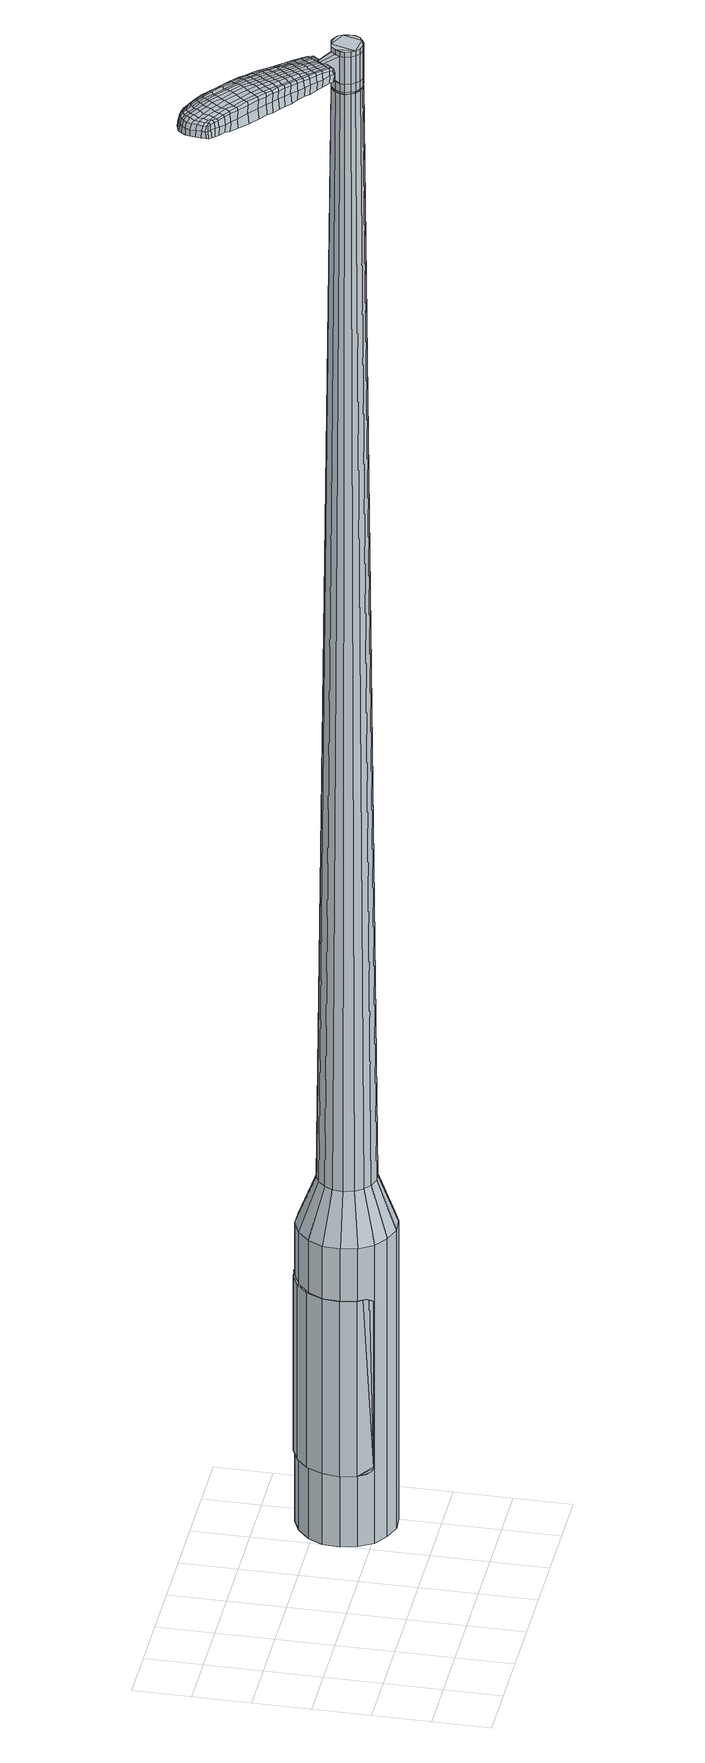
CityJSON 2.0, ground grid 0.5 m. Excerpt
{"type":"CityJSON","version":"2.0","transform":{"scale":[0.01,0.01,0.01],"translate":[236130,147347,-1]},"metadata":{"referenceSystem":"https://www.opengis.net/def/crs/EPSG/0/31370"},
"CityObjects":{
"object1":{"type":"GenericCityObject","attributes":{"cluster":477,"mean_distance_to_centroid":0.297,"new_centroid_x":236132.44,"new_centroid_y":147348.28,"mean_distance_to_camera":13.69,"H1":15.73,"H2":15.58,"Z_final":111.41,"cluster2":-1,"proj_x":236137.24,"proj_y":147341.84,"id_line":53739,"bearing_l":53.31,"distance":8.02,"orientation":"left","G_obj":143.31},"geometry":[{"type":"MultiSurface","lod":"2","boundaries":[[[0,1,2,3]],[[1,4,5,2]],[[4,6,7,5]],[[6,8,9,7]],[[8,10,11,9]],[[10,12,13,11]],[[12,14,15,13]],[[14,16,17,15]],[[16,18,19,17]],[[18,20,21,19]],[[20,22,23,21]],[[22,24,25,23]],[[24,26,27,25]],[[26,28,29,27]],[[28,30,31,29]],[[30,32,33,31]],[[32,34,35,33]],[[34,0,3,35]],[[36,37,38,39]],[[38,40,41,42]],[[41,43,42]],[[42,44,45,46]],[[45,47,46]],[[46,48,49,50]],[[49,51,50]],[[42,46,50,38]],[[50,52,39,38]],[[53,36,39]],[[2,5,7,35]],[[7,9,11,15]],[[11,13,15]],[[15,17,19,23]],[[19,21,23]],[[23,25,27,31]],[[27,29,31]],[[15,23,31,7]],[[31,33,35,7]],[[3,2,35]],[[1,0,54,55]],[[0,34,56,54]],[[34,32,57,56]],[[32,30,58,57]],[[30,28,59,58]],[[28,26,60,59]],[[26,24,61,60]],[[24,22,62,61]],[[22,20,63,62]],[[20,18,64,63]],[[18,16,65,64]],[[16,14,66,65]],[[14,12,67,66]],[[12,10,68,67]],[[10,8,69,68]],[[8,6,70,69]],[[6,4,71,70]],[[4,1,55,71]],[[55,54,72,73]],[[54,56,74,72]],[[56,57,75,74]],[[57,58,76,75]],[[58,59,77,76]],[[59,60,78,77]],[[60,61,79,78]],[[61,62,80,79]],[[62,63,81,80]],[[63,64,82,81]],[[64,65,83,82]],[[65,66,84,83]],[[66,67,85,84]],[[67,68,86,85]],[[68,69,87,86]],[[69,70,88,87]],[[70,71,89,88]],[[71,55,73,89]],[[90,91,92,93]],[[94,95,91,90]],[[96,97,95,94]],[[76,98,97,96]],[[99,100,98,76]],[[101,102,100,99]],[[103,104,102,101]],[[105,106,104,103]],[[107,108,106,105]],[[109,110,108,107]],[[111,112,110,109]],[[84,113,112,111]],[[114,115,113,84]],[[116,117,115,114]],[[87,118,117,116]],[[119,120,118,87]],[[89,121,120,119]],[[93,92,121,89]],[[122,123,124,125]],[[126,122,125,127]],[[128,126,127,129]],[[130,128,129,131]],[[132,130,131,133]],[[134,132,133,135]],[[136,134,135,137]],[[138,136,137,139]],[[140,138,139,141]],[[142,140,141,143]],[[144,142,143,145]],[[146,144,145,147]],[[148,146,147,149]],[[150,148,149,151]],[[152,150,151,153]],[[154,152,153,155]],[[73,72,90,93]],[[72,74,94,90]],[[74,75,96,94]],[[75,76,96]],[[77,99,76]],[[77,78,101,99]],[[78,79,103,101]],[[79,80,105,103]],[[80,81,107,105]],[[81,82,109,107]],[[82,83,111,109]],[[83,84,111]],[[85,114,84]],[[85,86,116,114]],[[86,87,116]],[[88,119,87]],[[88,89,119]],[[73,93,89]],[[156,157,92,91]],[[157,121,92]],[[158,120,121]],[[158,118,120]],[[159,117,118]],[[159,160,115,117]],[[160,113,115]],[[161,112,113]],[[161,162,110,112]],[[162,163,108,110]],[[163,164,106,108]],[[164,165,104,106]],[[165,166,102,104]],[[166,167,100,102]],[[167,98,100]],[[168,97,98]],[[168,169,95,97]],[[169,156,91,95]],[[39,52,154,170]],[[157,156,171,155]],[[53,39,170,123]],[[156,169,124,171]],[[36,53,123,122]],[[169,168,125,124]],[[37,36,122,126]],[[168,98,127,125]],[[38,37,126,128]],[[98,167,129,127]],[[40,38,128,130]],[[167,166,131,129]],[[41,40,130,132]],[[166,165,133,131]],[[43,41,132,134]],[[165,164,135,133]],[[42,43,134,136]],[[164,163,137,135]],[[44,42,136,138]],[[163,162,139,137]],[[45,44,138,140]],[[162,161,141,139]],[[47,45,140,142]],[[161,113,143,141]],[[46,47,142,144]],[[113,160,145,143]],[[48,46,144,146]],[[160,159,147,145]],[[49,48,146,148]],[[159,118,149,147]],[[51,49,148,150]],[[118,158,151,149]],[[50,51,150,152]],[[158,121,153,151]],[[52,50,152,154]],[[121,157,155,153]],[[154,155,172,173]],[[155,171,174,172]],[[171,124,175,174]],[[124,123,176,175]],[[123,170,177,176]],[[170,154,173,177]],[[178,179,180,181]],[[182,178,181,183]],[[178,182,184,185]],[[179,178,185,186]],[[187,188,189,190]],[[191,187,190,192]],[[187,191,193,194]],[[188,187,194,195]],[[196,197,198,199]],[[200,196,199,201]],[[196,200,202,203]],[[197,196,203,204]],[[205,206,207,208]],[[209,205,208,210]],[[205,209,211,212]],[[206,205,212,213]],[[214,215,216,217]],[[218,214,217,219]],[[214,218,220,221]],[[215,214,221,222]],[[223,224,225,226]],[[227,223,226,228]],[[223,227,229,230]],[[224,223,230,231]],[[232,233,234,235]],[[224,232,235,225]],[[232,224,231,236]],[[233,232,236,237]],[[238,239,240,241]],[[233,238,241,234]],[[238,233,237,242]],[[239,238,242,243]],[[244,182,183,245]],[[239,244,245,240]],[[244,239,243,246]],[[182,244,246,184]],[[247,248,249,250]],[[251,247,250,252]],[[247,251,253,254]],[[248,247,254,255]],[[256,257,258,259]],[[248,256,259,249]],[[256,248,255,260]],[[257,256,260,261]],[[262,263,264,265]],[[257,262,265,258]],[[262,257,261,266]],[[263,262,266,267]],[[268,269,270,271]],[[263,268,271,264]],[[268,263,267,272]],[[269,268,272,273]],[[274,179,186,275]],[[269,274,275,270]],[[274,269,273,276]],[[179,274,276,180]],[[277,278,279,280]],[[281,277,280,282]],[[277,281,283,284]],[[278,277,284,285]],[[286,287,288,289]],[[278,286,289,279]],[[286,278,285,290]],[[287,286,290,291]],[[292,293,294,295]],[[287,292,295,288]],[[292,287,291,296]],[[293,292,296,297]],[[298,191,192,299]],[[293,298,299,294]],[[298,293,297,300]],[[191,298,300,193]],[[301,302,303,304]],[[305,301,304,306]],[[301,305,307,308]],[[302,301,308,309]],[[310,311,312,313]],[[302,310,313,303]],[[310,302,309,314]],[[311,310,314,315]],[[316,317,318,319]],[[311,316,319,312]],[[316,311,315,320]],[[317,316,320,321]],[[322,323,324,325]],[[317,322,325,318]],[[322,317,321,326]],[[323,322,326,327]],[[328,188,195,329]],[[323,328,329,324]],[[328,323,327,330]],[[188,328,330,189]],[[331,217,216,332]],[[333,331,332,334]],[[331,333,335,336]],[[217,331,336,219]],[[337,333,334,338]],[[339,337,338,340]],[[337,339,341,342]],[[333,337,342,335]],[[343,339,340,344]],[[345,343,344,346]],[[343,345,347,348]],[[339,343,348,341]],[[349,345,346,350]],[[351,349,350,352]],[[349,351,353,354]],[[345,349,354,347]],[[355,351,352,356]],[[206,355,356,207]],[[355,206,213,357]],[[351,355,357,353]],[[358,359,204,203]],[[360,358,203,202]],[[358,360,361,362]],[[359,358,362,363]],[[364,365,363,362]],[[366,364,362,361]],[[364,366,367,368]],[[365,364,368,369]],[[370,371,369,368]],[[372,370,368,367]],[[370,372,373,374]],[[371,370,374,375]],[[376,377,375,374]],[[378,376,374,373]],[[376,378,211,209]],[[377,376,209,210]],[[379,380,381,382]],[[281,379,382,283]],[[379,281,282,383]],[[380,379,383,384]],[[385,200,201,386]],[[380,385,386,381]],[[385,380,384,387]],[[200,385,387,202]],[[388,389,390,391]],[[227,388,391,229]],[[388,227,228,392]],[[389,388,392,393]],[[394,395,396,397]],[[389,394,397,390]],[[394,389,393,398]],[[395,394,398,399]],[[400,197,204,401]],[[395,400,401,396]],[[400,395,399,402]],[[197,400,402,198]],[[403,404,405,406]],[[185,403,406,186]],[[403,185,184,407]],[[404,403,407,408]],[[409,410,411,412]],[[404,409,412,405]],[[409,404,408,413]],[[410,409,413,414]],[[415,208,207,416]],[[410,415,416,411]],[[415,410,414,417]],[[208,415,417,210]],[[418,419,420,421]],[[190,418,421,192]],[[418,190,189,422]],[[419,418,422,423]],[[424,212,211,425]],[[419,424,425,420]],[[424,419,423,426]],[[212,424,426,213]],[[427,428,429,430]],[[305,427,430,307]],[[427,305,306,431]],[[428,427,431,432]],[[433,218,219,434]],[[428,433,434,429]],[[433,428,432,435]],[[218,433,435,220]],[[436,437,438,439]],[[251,436,439,253]],[[436,251,252,440]],[[437,436,440,441]],[[442,443,444,445]],[[437,442,445,438]],[[442,437,441,446]],[[443,442,446,447]],[[448,215,222,449]],[[443,448,449,444]],[[448,443,447,450]],[[215,448,450,216]],[[451,452,441,440]],[[250,451,440,252]],[[451,250,249,453]],[[452,451,453,454]],[[455,456,447,446]],[[452,455,446,441]],[[455,452,454,457]],[[456,455,457,458]],[[459,332,216,450]],[[456,459,450,447]],[[459,456,458,460]],[[332,459,460,334]],[[461,462,463,464]],[[308,461,464,309]],[[461,308,307,430]],[[462,461,430,429]],[[465,336,335,466]],[[462,465,466,463]],[[465,462,429,434]],[[336,465,434,219]],[[467,468,454,453]],[[259,467,453,249]],[[467,259,258,469]],[[468,467,469,470]],[[471,472,458,457]],[[468,471,457,454]],[[471,468,470,473]],[[472,471,473,474]],[[475,338,334,460]],[[472,475,460,458]],[[475,472,474,476]],[[338,475,476,340]],[[477,478,479,480]],[[314,477,480,315]],[[477,314,309,464]],[[478,477,464,463]],[[481,342,341,482]],[[478,481,482,479]],[[481,478,463,466]],[[342,481,466,335]],[[483,484,470,469]],[[265,483,469,258]],[[483,265,264,485]],[[484,483,485,486]],[[487,488,474,473]],[[484,487,473,470]],[[487,484,486,489]],[[488,487,489,490]],[[491,344,340,476]],[[488,491,476,474]],[[491,488,490,492]],[[344,491,492,346]],[[493,494,495,496]],[[320,493,496,321]],[[493,320,315,480]],[[494,493,480,479]],[[497,348,347,498]],[[494,497,498,495]],[[497,494,479,482]],[[348,497,482,341]],[[499,500,486,485]],[[271,499,485,264]],[[499,271,270,501]],[[500,499,501,502]],[[503,504,490,489]],[[500,503,489,486]],[[503,500,502,505]],[[504,503,505,506]],[[507,350,346,492]],[[504,507,492,490]],[[507,504,506,508]],[[350,507,508,352]],[[509,510,511,512]],[[326,509,512,327]],[[509,326,321,496]],[[510,509,496,495]],[[513,354,353,514]],[[510,513,514,511]],[[513,510,495,498]],[[354,513,498,347]],[[515,516,502,501]],[[275,515,501,270]],[[515,275,186,406]],[[516,515,406,405]],[[517,518,506,505]],[[516,517,505,502]],[[517,516,405,412]],[[518,517,412,411]],[[519,356,352,508]],[[518,519,508,506]],[[519,518,411,416]],[[356,519,416,207]],[[520,521,423,422]],[[330,520,422,189]],[[520,330,327,512]],[[521,520,512,511]],[[522,357,213,426]],[[521,522,426,423]],[[522,521,511,514]],[[357,522,514,353]],[[523,524,384,383]],[[280,523,383,282]],[[523,280,279,525]],[[524,523,525,526]],[[527,360,202,387]],[[524,527,387,384]],[[527,524,526,528]],[[360,527,528,361]],[[529,530,531,532]],[[230,529,532,231]],[[529,230,229,391]],[[530,529,391,390]],[[533,534,535,536]],[[530,533,536,531]],[[533,530,390,397]],[[534,533,397,396]],[[537,359,363,538]],[[534,537,538,535]],[[537,534,396,401]],[[359,537,401,204]],[[539,540,526,525]],[[289,539,525,279]],[[539,289,288,541]],[[540,539,541,542]],[[543,366,361,528]],[[540,543,528,526]],[[543,540,542,544]],[[366,543,544,367]],[[545,546,547,548]],[[236,545,548,237]],[[545,236,231,532]],[[546,545,532,531]],[[549,550,551,552]],[[546,549,552,547]],[[549,546,531,536]],[[550,549,536,535]],[[553,365,369,554]],[[550,553,554,551]],[[553,550,535,538]],[[365,553,538,363]],[[555,556,542,541]],[[295,555,541,288]],[[555,295,294,557]],[[556,555,557,558]],[[559,372,367,544]],[[556,559,544,542]],[[559,556,558,560]],[[372,559,560,373]],[[561,562,563,564]],[[242,561,564,243]],[[561,242,237,548]],[[562,561,548,547]],[[565,566,567,568]],[[562,565,568,563]],[[565,562,547,552]],[[566,565,552,551]],[[569,371,375,570]],[[566,569,570,567]],[[569,566,551,554]],[[371,569,554,369]],[[571,572,558,557]],[[299,571,557,294]],[[571,299,192,421]],[[572,571,421,420]],[[573,378,373,560]],[[572,573,560,558]],[[573,572,420,425]],[[378,573,425,211]],[[574,575,408,407]],[[246,574,407,184]],[[574,246,243,564]],[[575,574,564,563]],[[576,577,414,413]],[[575,576,413,408]],[[576,575,563,568]],[[577,576,568,567]],[[578,377,210,417]],[[577,578,417,414]],[[578,577,567,570]],[[377,578,570,375]],[[579,580,581,582]],[[582,581,583,584]],[[585,583,581,586]],[[586,581,580,587]],[[588,589,590,591]],[[591,590,592,593]],[[594,592,590,595]],[[595,590,589,596]],[[597,598,599,600]],[[600,599,601,602]],[[603,601,599,604]],[[604,599,598,605]],[[606,607,608,609]],[[609,608,610,611]],[[612,610,608,613]],[[613,608,607,614]],[[615,616,617,618]],[[618,617,619,620]],[[621,619,617,622]],[[622,617,616,623]],[[624,625,626,627]],[[627,626,628,629]],[[630,628,626,631]],[[631,626,625,632]],[[633,634,635,636]],[[636,635,625,624]],[[632,625,635,637]],[[637,635,634,638]],[[639,640,641,642]],[[642,641,634,633]],[[638,634,641,643]],[[643,641,640,644]],[[584,583,645,646]],[[646,645,640,639]],[[644,640,645,647]],[[647,645,583,585]],[[648,649,650,651]],[[651,650,652,653]],[[654,652,650,655]],[[655,650,649,656]],[[657,658,659,660]],[[660,659,649,648]],[[656,649,659,661]],[[661,659,658,662]],[[663,664,665,666]],[[666,665,658,657]],[[662,658,665,667]],[[667,665,664,668]],[[669,670,671,672]],[[672,671,664,663]],[[668,664,671,673]],[[673,671,670,674]],[[587,580,675,676]],[[676,675,670,669]],[[674,670,675,677]],[[677,675,580,579]],[[678,679,680,681]],[[681,680,682,683]],[[684,682,680,685]],[[685,680,679,686]],[[687,688,689,690]],[[690,689,679,678]],[[686,679,689,691]],[[691,689,688,692]],[[693,694,695,696]],[[696,695,688,687]],[[692,688,695,697]],[[697,695,694,698]],[[593,592,699,700]],[[700,699,694,693]],[[698,694,699,701]],[[701,699,592,594]],[[702,703,704,705]],[[705,704,706,707]],[[708,706,704,709]],[[709,704,703,710]],[[711,712,713,714]],[[714,713,703,702]],[[710,703,713,715]],[[715,713,712,716]],[[717,718,719,720]],[[720,719,712,711]],[[716,712,719,721]],[[721,719,718,722]],[[723,724,725,726]],[[726,725,718,717]],[[722,718,725,727]],[[727,725,724,728]],[[596,589,729,730]],[[730,729,724,723]],[[728,724,729,731]],[[731,729,589,588]],[[615,618,732,733]],[[733,732,734,735]],[[736,734,732,737]],[[737,732,618,620]],[[735,734,738,739]],[[739,738,740,741]],[[742,740,738,743]],[[743,738,734,736]],[[741,740,744,745]],[[745,744,746,747]],[[748,746,744,749]],[[749,744,740,742]],[[747,746,750,751]],[[751,750,752,753]],[[754,752,750,755]],[[755,750,746,748]],[[753,752,756,757]],[[757,756,607,606]],[[614,607,756,758]],[[758,756,752,754]],[[605,759,760,604]],[[604,760,761,603]],[[762,761,760,763]],[[763,760,759,764]],[[764,765,766,763]],[[763,766,767,762]],[[768,767,766,769]],[[769,766,765,770]],[[770,771,772,769]],[[769,772,773,768]],[[774,773,772,775]],[[775,772,771,776]],[[776,777,778,775]],[[775,778,779,774]],[[612,779,778,610]],[[610,778,777,611]],[[780,781,782,783]],[[783,782,682,684]],[[683,682,782,784]],[[784,782,781,785]],[[602,601,786,787]],[[787,786,781,780]],[[785,781,786,788]],[[788,786,601,603]],[[789,790,791,792]],[[792,791,628,630]],[[629,628,791,793]],[[793,791,790,794]],[[795,796,797,798]],[[798,797,790,789]],[[794,790,797,799]],[[799,797,796,800]],[[605,598,801,802]],[[802,801,796,795]],[[800,796,801,803]],[[803,801,598,597]],[[804,805,806,807]],[[807,806,586,587]],[[585,586,806,808]],[[808,806,805,809]],[[810,811,812,813]],[[813,812,805,804]],[[809,805,812,814]],[[814,812,811,815]],[[606,609,816,817]],[[817,816,811,810]],[[815,811,816,818]],[[818,816,609,611]],[[819,820,821,822]],[[822,821,591,593]],[[588,591,821,823]],[[823,821,820,824]],[[612,613,825,826]],[[826,825,820,819]],[[824,820,825,827]],[[827,825,613,614]],[[828,829,830,831]],[[831,830,706,708]],[[707,706,830,832]],[[832,830,829,833]],[[620,619,834,835]],[[835,834,829,828]],[[833,829,834,836]],[[836,834,619,621]],[[837,838,839,840]],[[840,839,652,654]],[[653,652,839,841]],[[841,839,838,842]],[[843,844,845,846]],[[846,845,838,837]],[[842,838,845,847]],[[847,845,844,848]],[[623,616,849,850]],[[850,849,844,843]],[[848,844,849,851]],[[851,849,616,615]],[[842,852,841]],[[841,852,651,653]],[[648,651,852,853]],[[853,852,854]],[[848,855,856,847]],[[847,856,852,842]],[[854,852,856,857]],[[857,856,855,858]],[[615,733,859,851]],[[851,859,855,848]],[[858,855,859,860]],[[860,859,733,735]],[[861,862,863]],[[863,862,709,710]],[[708,709,862,831]],[[831,862,828]],[[736,737,864,865]],[[865,864,862,861]],[[828,862,864,835]],[[835,864,737,620]],[[854,866,867,853]],[[853,867,660,648]],[[657,660,867,868]],[[868,867,866,869]],[[858,870,871,857]],[[857,871,866,854]],[[869,866,871,872]],[[872,871,870,873]],[[735,739,874,860]],[[860,874,870,858]],[[873,870,874,875]],[[875,874,739,741]],[[876,877,878,879]],[[879,878,715,716]],[[710,715,878,863]],[[863,878,877,861]],[[742,743,880,881]],[[881,880,877,876]],[[861,877,880,865]],[[865,880,743,736]],[[869,882,883,868]],[[868,883,666,657]],[[663,666,883,884]],[[884,883,882,885]],[[873,886,887,872]],[[872,887,882,869]],[[885,882,887,888]],[[888,887,886,889]],[[741,745,890,875]],[[875,890,886,873]],[[889,886,890,891]],[[891,890,745,747]],[[892,893,894,895]],[[895,894,721,722]],[[716,721,894,879]],[[879,894,893,876]],[[748,749,896,897]],[[897,896,893,892]],[[876,893,896,881]],[[881,896,749,742]],[[885,898,899,884]],[[884,899,672,663]],[[669,672,899,900]],[[900,899,898,901]],[[889,902,903,888]],[[888,903,898,885]],[[901,898,903,904]],[[904,903,902,905]],[[747,751,906,891]],[[891,906,902,889]],[[905,902,906,907]],[[907,906,751,753]],[[908,909,910,911]],[[911,910,727,728]],[[722,727,910,895]],[[895,910,909,892]],[[754,755,912,913]],[[913,912,909,908]],[[892,909,912,897]],[[897,912,755,748]],[[901,914,915,900]],[[900,915,676,669]],[[587,676,915,807]],[[807,915,914,804]],[[905,916,917,904]],[[904,917,914,901]],[[804,914,917,813]],[[813,917,916,810]],[[753,757,918,907]],[[907,918,916,905]],[[810,916,918,817]],[[817,918,757,606]],[[824,919,920,823]],[[823,920,731,588]],[[728,731,920,911]],[[911,920,919,908]],[[614,758,921,827]],[[827,921,919,824]],[[908,919,921,913]],[[913,921,758,754]],[[785,922,923,784]],[[784,923,681,683]],[[678,681,923,924]],[[924,923,922,925]],[[603,761,926,788]],[[788,926,922,785]],[[925,922,926,927]],[[927,926,761,762]],[[928,929,930,931]],[[931,930,631,632]],[[630,631,930,792]],[[792,930,929,789]],[[932,933,934,935]],[[935,934,929,928]],[[789,929,934,798]],[[798,934,933,795]],[[764,759,936,937]],[[937,936,933,932]],[[795,933,936,802]],[[802,936,759,605]],[[925,938,939,924]],[[924,939,690,678]],[[687,690,939,940]],[[940,939,938,941]],[[762,767,942,927]],[[927,942,938,925]],[[941,938,942,943]],[[943,942,767,768]],[[944,945,946,947]],[[947,946,637,638]],[[632,637,946,931]],[[931,946,945,928]],[[948,949,950,951]],[[951,950,945,944]],[[928,945,950,935]],[[935,950,949,932]],[[770,765,952,953]],[[953,952,949,948]],[[932,949,952,937]],[[937,952,765,764]],[[941,954,955,940]],[[940,955,696,687]],[[693,696,955,956]],[[956,955,954,957]],[[768,773,958,943]],[[943,958,954,941]],[[957,954,958,959]],[[959,958,773,774]],[[960,961,962,963]],[[963,962,643,644]],[[638,643,962,947]],[[947,962,961,944]],[[964,965,966,967]],[[967,966,961,960]],[[944,961,966,951]],[[951,966,965,948]],[[776,771,968,969]],[[969,968,965,964]],[[948,965,968,953]],[[953,968,771,770]],[[957,970,971,956]],[[956,971,700,693]],[[593,700,971,822]],[[822,971,970,819]],[[774,779,972,959]],[[959,972,970,957]],[[819,970,972,826]],[[826,972,779,612]],[[809,973,974,808]],[[808,974,647,585]],[[644,647,974,963]],[[963,974,973,960]],[[815,975,976,814]],[[814,976,973,809]],[[960,973,976,967]],[[967,976,975,964]],[[611,777,977,818]],[[818,977,975,815]],[[964,975,977,969]],[[969,977,777,776]],[[579,582,181,180]],[[582,584,183,181]],[[594,595,194,193]],[[595,596,195,194]],[[597,600,199,198]],[[600,602,201,199]],[[621,622,221,220]],[[622,623,222,221]],[[624,627,226,225]],[[627,629,228,226]],[[633,636,235,234]],[[636,624,225,235]],[[639,642,241,240]],[[642,633,234,241]],[[584,646,245,183]],[[646,639,240,245]],[[654,655,254,253]],[[655,656,255,254]],[[656,661,260,255]],[[661,662,261,260]],[[662,667,266,261]],[[667,668,267,266]],[[668,673,272,267]],[[673,674,273,272]],[[674,677,276,273]],[[677,579,180,276]],[[684,685,284,283]],[[685,686,285,284]],[[686,691,290,285]],[[691,692,291,290]],[[692,697,296,291]],[[697,698,297,296]],[[698,701,300,297]],[[701,594,193,300]],[[702,705,304,303]],[[705,707,306,304]],[[711,714,313,312]],[[714,702,303,313]],[[717,720,319,318]],[[720,711,312,319]],[[723,726,325,324]],[[726,717,318,325]],[[596,730,329,195]],[[730,723,324,329]],[[780,783,382,381]],[[783,684,283,382]],[[602,787,386,201]],[[787,780,381,386]],[[629,793,392,228]],[[793,794,393,392]],[[794,799,398,393]],[[799,800,399,398]],[[800,803,402,399]],[[803,597,198,402]],[[707,832,431,306]],[[832,833,432,431]],[[833,836,435,432]],[[836,621,220,435]],[[837,840,439,438]],[[840,654,253,439]],[[843,846,445,444]],[[846,837,438,445]],[[623,850,449,222]],[[850,843,444,449]],[[978,979,980,981]],[[982,983,981,980]],[[984,985,986,987]],[[988,989,990,991]],[[979,992,993,980]],[[994,982,980,993]],[[995,984,987,996]],[[997,998,989,988]],[[992,999,1000,993]],[[1000,1001,994,993]],[[1002,995,996,1003]],[[1004,998,997,1005]],[[999,1006,1007,1000]],[[1007,1008,1001,1000]],[[1009,1002,1003,1010]],[[1011,1004,1005,1012]],[[1013,1014,1015,1016]],[[1017,1018,1014,1013]],[[1017,1019,1020,1018]],[[1019,1021,1022,1020]],[[1023,1024,1025,1026]],[[1027,1028,1024,1023]],[[1029,1030,1028,1027]],[[1031,1032,1030,1029]],[[1026,1015,1014,1023]],[[1023,1014,1018,1027]],[[1018,1020,1029,1027]],[[1020,1022,1031,1029]],[[987,986,983,982]],[[996,987,982,994]],[[1001,1003,996,994]],[[1008,1010,1003,1001]],[[988,991,985,984]],[[997,988,984,995]],[[1005,997,995,1002]],[[1012,1005,1002,1009]],[[989,1013,1016,990]],[[998,1017,1013,989]],[[1019,1017,998,1004]],[[1021,1019,1004,1011]],[[1033,1034,1035,1036]],[[1035,1037,1038,1039]],[[1035,1039,1040,1041]],[[1035,1041,1036]],[[1042,1033,1036,1043]],[[1044,1043,1036,1045]],[[1046,1045,1036]],[[1047,1035,1034,1048]],[[1049,1047,1048,1050]],[[1051,1049,1050,1052]],[[1053,1051,1052,1054]],[[1055,1053,1054,1056]],[[1056,1057,1058,1059]],[[1056,1059,1060,1061]],[[1056,1061,1062,1063]],[[1062,1064,1065,1066]],[[1062,1066,1067,1068]],[[1062,1068,1063]],[[1056,1063,1055]],[[1069,1070,1034,1033]],[[1071,1072,1037,1035]],[[1073,1074,1046,1036]],[[1070,1075,1048,1034]],[[1076,1071,1035,1047]],[[1075,1077,1050,1048]],[[1078,1076,1047,1049]],[[1077,1079,1052,1050]],[[1080,1078,1049,1051]],[[1079,1081,1054,1052]],[[1082,1080,1051,1053]],[[1081,1083,1056,1054]],[[1084,1082,1053,1055]],[[1083,1085,1057,1056]],[[1086,1087,1064,1062]],[[1088,1084,1055,1063]],[[1058,1057,1085,1089]],[[1059,1058,1089,1090]],[[1060,1059,1090,1091]],[[1061,1060,1091,1092]],[[1062,1061,1092,1086]],[[1093,1069,1033,1042]],[[1094,1093,1042,1043]],[[1095,1094,1043,1044]],[[1096,1095,1044,1045]],[[1074,1096,1045,1046]],[[1038,1037,1072,1097]],[[1065,1064,1087,1098]],[[1039,1038,1097,1099]],[[1040,1039,1099,1100]],[[1041,1040,1100,1101]],[[1036,1041,1101,1073]],[[1066,1065,1098,1102]],[[1067,1066,1102,1103]],[[1068,1067,1103,1104]],[[1063,1068,1104,1088]]]}]}
},
"vertices":[
[208,153,384],[219,163,384],[219,163,96],[208,153,96],[232,169,384],[232,169,96],[247,169,384],[247,169,96],[261,165,384],[261,165,96],[273,156,384],[273,156,96],[281,144,384],[281,144,96],[284,130,384],[284,130,96],[282,115,384],[282,115,96],[276,102,384],[276,102,96],[265,92,384],[265,92,96],[252,86,384],[252,86,96],[237,85,384],[237,85,96],[223,90,384],[223,90,96],[211,98,384],[211,98,96],[203,111,384],[203,111,96],[200,125,384],[200,125,96],[201,140,384],[201,140,96],[228,127,1524],[230,122,1524],[232,118,1524],[231,135,1524],[236,115,1524],[240,114,1524],[249,116,1524],[245,114,1524],[253,119,1524],[255,123,1524],[254,133,1524],[255,128,1524],[252,137,1524],[248,139,1524],[239,140,1524],[244,141,1524],[235,139,1524],[229,131,1524],[222,142,429],[228,148,429],[218,135,429],[217,126,429],[219,117,429],[224,110,429],[231,105,429],[239,102,429],[248,103,429],[256,106,429],[262,112,429],[266,120,429],[267,129,429],[265,137,429],[260,145,429],[253,150,429],[245,152,429],[236,152,429],[231,135,1483],[235,139,1483],[229,131,1483],[228,127,1483],[230,122,1483],[232,118,1483],[236,115,1483],[240,114,1483],[245,114,1483],[249,116,1483],[253,119,1483],[255,123,1483],[255,128,1483],[254,133,1483],[252,137,1483],[248,139,1483],[244,141,1483],[239,140,1483],[232,135,1483],[232,135,1485],[235,138,1485],[235,138,1483],[230,131,1483],[230,131,1485],[229,127,1483],[229,127,1485],[230,122,1485],[233,119,1483],[233,119,1485],[236,116,1483],[236,116,1485],[240,115,1483],[240,115,1485],[245,115,1483],[245,115,1485],[249,117,1483],[249,117,1485],[252,120,1483],[252,120,1485],[254,124,1483],[254,124,1485],[255,128,1485],[254,132,1483],[254,132,1485],[251,136,1483],[251,136,1485],[248,139,1485],[243,140,1483],[243,140,1485],[239,140,1485],[228,127,1519],[229,131,1519],[229,131,1493],[228,127,1493],[230,122,1519],[230,122,1493],[232,118,1519],[232,118,1493],[236,115,1519],[236,115,1493],[240,114,1519],[240,114,1493],[245,114,1519],[245,114,1493],[249,116,1519],[249,116,1493],[253,119,1519],[253,119,1493],[255,123,1519],[255,123,1493],[255,128,1519],[255,128,1493],[254,133,1519],[254,133,1493],[252,137,1519],[252,137,1493],[248,139,1519],[248,139,1493],[244,141,1519],[244,141,1493],[239,140,1519],[239,140,1493],[235,139,1519],[235,139,1493],[231,135,1485],[235,139,1485],[244,141,1485],[252,137,1485],[254,133,1485],[255,123,1485],[253,119,1485],[249,116,1485],[245,114,1485],[240,114,1485],[236,115,1485],[232,118,1485],[228,127,1485],[229,131,1485],[231,135,1519],[231,135,1493],[218,149,1513],[218,149,1518],[216,147,1513],[214,144,1513],[214,144,1518],[216,147,1518],[168,206,1519],[174,202,1518],[174,204,1509],[168,209,1510],[162,212,1519],[162,214,1510],[162,210,1526],[168,205,1525],[174,200,1525],[145,176,1519],[151,172,1518],[153,172,1525],[147,176,1525],[138,181,1519],[140,181,1526],[136,180,1510],[143,175,1510],[149,171,1509],[97,234,1519],[99,237,1519],[98,237,1513],[96,234,1513],[95,230,1519],[95,230,1513],[97,229,1524],[98,233,1524],[100,236,1524],[156,189,1530],[162,185,1529],[164,188,1529],[158,192,1530],[149,195,1531],[151,198,1531],[147,192,1530],[154,186,1530],[160,182,1529],[221,141,1512],[223,144,1512],[222,144,1517],[220,142,1517],[219,139,1512],[219,140,1517],[218,139,1506],[220,142,1506],[222,144,1506],[120,241,1519],[123,239,1519],[123,241,1512],[120,242,1512],[118,242,1518],[118,243,1512],[118,241,1522],[120,240,1523],[123,238,1524],[127,237,1519],[132,234,1519],[132,236,1512],[127,238,1512],[127,235,1524],[132,232,1525],[137,230,1519],[143,226,1519],[143,228,1511],[137,232,1511],[137,229,1526],[143,224,1526],[152,219,1519],[152,221,1510],[152,217,1526],[225,159,1513],[219,164,1513],[219,163,1518],[225,158,1517],[229,155,1512],[228,155,1516],[229,156,1506],[225,160,1507],[219,165,1507],[214,169,1514],[208,174,1515],[208,172,1520],[213,167,1519],[213,170,1507],[208,175,1507],[202,179,1515],[196,183,1516],[196,182,1522],[202,177,1521],[202,180,1508],[196,185,1508],[191,188,1517],[185,193,1517],[185,191,1524],[191,186,1523],[191,190,1508],[185,195,1509],[180,197,1518],[179,196,1524],[179,199,1509],[98,213,1519],[101,210,1519],[102,211,1524],[99,213,1523],[97,215,1518],[98,215,1522],[95,214,1512],[97,212,1512],[99,210,1512],[104,207,1519],[108,203,1519],[110,204,1525],[105,208,1524],[102,207,1512],[107,203,1512],[113,199,1519],[119,195,1519],[121,195,1526],[114,200,1526],[111,199,1511],[117,194,1511],[129,188,1519],[130,188,1526],[127,187,1510],[207,135,1513],[200,139,1513],[199,139,1507],[205,135,1507],[212,132,1512],[210,132,1506],[211,133,1516],[208,135,1517],[202,140,1518],[194,143,1514],[188,147,1515],[186,147,1507],[193,143,1507],[196,144,1519],[189,148,1520],[182,151,1515],[175,155,1516],[174,155,1508],[180,151,1508],[183,152,1521],[177,156,1522],[169,160,1517],[163,164,1517],[161,163,1509],[167,159,1508],[171,160,1523],[165,164,1524],[157,168,1518],[155,167,1509],[159,168,1524],[216,145,1519],[217,147,1519],[210,150,1520],[212,152,1520],[208,147,1520],[214,143,1519],[204,154,1522],[206,156,1522],[198,159,1523],[200,161,1523],[196,156,1523],[202,152,1521],[192,163,1524],[194,165,1524],[186,168,1525],[188,170,1525],[184,165,1525],[190,161,1524],[180,172,1526],[182,174,1526],[174,176,1527],[176,179,1527],[172,174,1527],[178,169,1526],[168,181,1528],[170,183,1528],[166,178,1528],[101,231,1527],[103,234,1527],[99,227,1526],[102,224,1527],[104,228,1528],[106,231,1528],[109,224,1529],[112,227,1529],[107,221,1528],[113,216,1530],[115,220,1530],[117,223,1530],[121,216,1531],[123,219,1531],[119,212,1530],[126,207,1531],[128,210,1531],[131,213,1531],[139,202,1531],[141,205,1531],[136,199,1531],[95,217,1518],[95,220,1519],[94,220,1513],[94,216,1513],[97,216,1523],[96,219,1523],[95,225,1519],[94,225,1513],[96,224,1524],[116,242,1518],[113,242,1518],[114,241,1523],[116,241,1523],[116,244,1513],[113,243,1513],[109,242,1519],[105,241,1519],[106,240,1524],[110,241,1523],[109,243,1513],[105,242,1513],[102,239,1519],[103,238,1524],[101,240,1513],[168,203,1528],[166,202,1528],[172,197,1528],[173,199,1527],[161,209,1528],[159,207,1529],[164,200,1529],[162,197,1530],[168,193,1529],[170,195,1528],[157,205,1529],[155,203,1530],[160,195,1530],[166,190,1529],[153,200,1531],[148,177,1528],[149,179,1529],[142,185,1529],[141,182,1528],[154,173,1527],[155,175,1528],[152,183,1529],[144,188,1530],[158,179,1528],[214,132,1512],[215,133,1512],[214,135,1517],[213,133,1517],[213,132,1506],[214,133,1506],[217,136,1512],[216,137,1517],[216,136,1506],[230,153,1512],[229,152,1512],[229,153,1506],[230,154,1506],[229,153,1517],[228,152,1517],[228,150,1512],[226,148,1512],[226,149,1506],[227,151,1506],[226,150,1517],[225,148,1517],[224,146,1512],[224,146,1506],[223,146,1517],[224,157,1519],[223,155,1519],[219,161,1520],[218,160,1520],[222,154,1519],[221,152,1519],[216,158,1520],[215,156,1520],[219,149,1519],[213,154,1520],[209,136,1519],[210,138,1519],[204,142,1520],[203,140,1520],[212,140,1519],[206,145,1520],[213,166,1521],[212,165,1521],[207,171,1522],[206,169,1522],[210,163,1521],[209,161,1521],[205,168,1522],[203,165,1523],[207,159,1522],[201,163,1523],[197,145,1521],[198,146,1521],[192,150,1522],[190,149,1522],[200,149,1521],[194,153,1522],[201,176,1523],[200,174,1523],[196,180,1524],[195,179,1524],[199,172,1523],[197,170,1524],[193,177,1525],[191,174,1525],[195,168,1524],[190,172,1525],[184,153,1523],[186,155,1523],[179,159,1524],[178,157,1524],[188,157,1524],[182,162,1525],[190,185,1525],[189,183,1525],[184,190,1526],[183,188,1526],[187,181,1526],[185,179,1526],[182,186,1527],[180,184,1527],[184,177,1526],[178,181,1527],[172,161,1525],[173,163,1525],[167,167,1526],[166,165,1526],[176,166,1526],[170,170,1527],[179,194,1527],[177,193,1527],[176,191,1527],[174,188,1528],[172,186,1528],[160,169,1527],[161,171,1527],[164,174,1528],[99,215,1525],[98,218,1525],[102,213,1526],[101,215,1526],[98,222,1526],[102,220,1527],[118,239,1525],[115,239,1525],[119,237,1526],[121,238,1525],[112,239,1525],[109,238,1526],[112,236,1527],[116,237,1526],[106,236,1526],[109,234,1527],[105,209,1526],[105,212,1527],[110,205,1527],[110,208,1528],[106,216,1528],[111,212,1529],[125,235,1526],[123,234,1527],[128,231,1528],[130,232,1527],[120,234,1527],[117,232,1528],[123,228,1529],[126,230,1528],[114,230,1528],[120,226,1530],[115,201,1528],[116,204,1529],[122,196,1528],[122,199,1529],[117,208,1529],[124,202,1530],[135,228,1528],[134,227,1528],[140,222,1529],[142,223,1528],[131,226,1529],[128,224,1530],[135,218,1530],[138,220,1530],[126,221,1530],[133,216,1531],[131,189,1529],[132,192,1529],[134,195,1530],[151,216,1528],[150,215,1529],[148,213,1530],[145,211,1530],[143,208,1531],[173,203,1509],[173,201,1518],[167,205,1518],[167,207,1509],[160,210,1519],[160,212,1510],[160,209,1525],[167,203,1525],[172,199,1525],[154,174,1525],[152,173,1518],[146,177,1518],[148,178,1525],[139,182,1519],[141,183,1525],[137,182,1510],[144,177,1509],[150,173,1509],[100,236,1513],[101,235,1519],[99,232,1519],[98,233,1513],[97,229,1519],[97,229,1513],[99,228,1524],[100,232,1524],[102,234,1524],[164,188,1528],[162,185,1528],[156,190,1529],[158,192,1529],[149,195,1529],[151,198,1529],[147,192,1529],[154,187,1529],[160,183,1528],[220,145,1516],[221,145,1512],[219,143,1512],[219,143,1516],[218,140,1512],[217,141,1516],[217,141,1506],[219,143,1506],[220,145,1506],[122,239,1512],[122,237,1519],[119,239,1518],[119,241,1512],[117,240,1518],[118,241,1512],[117,239,1522],[119,238,1523],[122,236,1523],[131,234,1512],[131,232,1519],[126,235,1519],[126,237,1512],[126,234,1524],[131,231,1525],[142,226,1511],[142,224,1519],[136,229,1519],[136,231,1511],[136,227,1525],[142,223,1526],[151,217,1519],[151,219,1510],[151,216,1526],[218,161,1518],[218,162,1513],[224,158,1513],[223,157,1517],[227,154,1512],[226,154,1515],[227,155,1506],[224,159,1506],[218,164,1507],[206,171,1520],[206,172,1514],[212,167,1514],[212,166,1519],[212,169,1507],[206,174,1507],[195,180,1522],[195,182,1516],[201,177,1515],[201,176,1521],[201,179,1508],[195,184,1508],[184,190,1523],[184,191,1517],[189,187,1516],[189,185,1522],[189,188,1508],[184,193,1508],[178,196,1517],[178,194,1524],[178,198,1509],[103,212,1523],[102,212,1519],[100,214,1518],[101,215,1523],[98,215,1518],[99,216,1522],[97,215,1512],[98,213,1512],[100,211,1512],[111,205,1525],[110,205,1519],[106,208,1519],[107,209,1524],[104,208,1512],[108,204,1512],[122,197,1526],[121,196,1519],[114,201,1519],[116,202,1525],[113,200,1511],[119,196,1511],[130,189,1519],[131,190,1526],[128,189,1510],[200,140,1507],[202,141,1513],[208,137,1513],[206,136,1506],[212,134,1512],[211,134,1506],[212,135,1515],[209,137,1517],[203,141,1518],[187,149,1507],[189,149,1514],[195,145,1514],[194,144,1507],[196,145,1519],[190,150,1520],[175,157,1508],[176,157,1516],[183,153,1515],[181,153,1508],[184,154,1521],[178,158,1522],[162,165,1508],[164,165,1517],[170,161,1516],[168,161,1508],[172,162,1522],[166,166,1523],[158,169,1517],[156,169,1509],[160,170,1524],[215,146,1518],[217,148,1518],[209,150,1519],[211,152,1519],[208,148,1519],[213,144,1518],[203,155,1520],[205,157,1520],[198,159,1521],[199,161,1521],[196,157,1521],[202,152,1520],[192,163,1523],[193,166,1523],[186,168,1524],[187,170,1524],[184,165,1524],[190,161,1523],[180,172,1525],[181,175,1525],[174,177,1526],[175,179,1526],[172,174,1526],[178,170,1525],[168,181,1527],[170,183,1527],[166,178,1527],[104,233,1526],[102,230,1526],[100,227,1525],[103,224,1526],[105,228,1526],[107,231,1526],[112,227,1528],[110,224,1528],[108,221,1527],[114,216,1528],[116,220,1529],[118,223,1529],[123,218,1530],[121,216,1530],[119,212,1529],[126,207,1530],[128,210,1530],[131,213,1530],[141,205,1530],[139,203,1530],[137,200,1530],[96,219,1513],[97,220,1518],[98,217,1518],[96,217,1512],[99,217,1523],[98,219,1523],[97,224,1519],[96,224,1513],[98,224,1523],[114,239,1523],[113,240,1518],[116,240,1518],[116,239,1523],[116,242,1512],[113,241,1512],[107,238,1523],[106,239,1519],[110,240,1519],[111,239,1523],[110,241,1513],[106,240,1513],[103,237,1519],[104,236,1524],[103,238,1513],[171,197,1527],[166,202,1527],[167,202,1527],[172,198,1526],[160,208,1527],[159,207,1528],[168,193,1528],[162,197,1528],[164,199,1528],[170,195,1527],[157,205,1528],[155,203,1529],[160,195,1529],[166,190,1528],[153,200,1529],[142,185,1528],[149,180,1527],[149,179,1527],[142,184,1527],[154,175,1526],[155,176,1527],[152,183,1528],[144,188,1528],[157,179,1527],[213,136,1516],[213,135,1512],[213,134,1512],[213,135,1516],[212,134,1506],[212,135,1506],[215,137,1512],[215,138,1516],[214,138,1506],[227,154,1506],[227,153,1512],[228,154,1512],[228,155,1506],[227,154,1516],[226,153,1516],[224,150,1506],[224,149,1512],[226,151,1512],[225,152,1506],[225,151,1516],[223,149,1516],[223,147,1512],[222,148,1506],[222,147,1516],[223,156,1518],[218,161,1519],[217,160,1519],[220,152,1518],[221,154,1518],[216,158,1519],[214,156,1519],[218,150,1518],[213,154,1519],[204,142,1519],[209,138,1518],[203,142,1519],[211,141,1518],[206,145,1519],[211,165,1520],[212,166,1520],[206,170,1521],[205,170,1521],[208,161,1520],[210,163,1520],[204,168,1521],[202,166,1521],[207,159,1520],[201,163,1521],[191,151,1521],[197,147,1520],[197,146,1520],[191,150,1521],[199,149,1520],[193,154,1521],[200,174,1522],[200,175,1522],[194,180,1523],[194,179,1523],[197,170,1522],[198,172,1522],[192,177,1523],[191,175,1524],[195,168,1523],[189,172,1524],[179,159,1523],[185,155,1522],[185,154,1522],[178,158,1523],[187,158,1522],[181,162,1523],[188,183,1524],[189,184,1524],[183,189,1525],[182,188,1525],[185,179,1525],[187,181,1524],[181,186,1525],[179,184,1526],[183,177,1525],[177,181,1526],[167,168,1525],[173,164,1524],[172,162,1524],[166,167,1525],[175,167,1524],[169,171,1525],[177,193,1526],[178,193,1526],[173,188,1527],[175,191,1526],[171,186,1527],[161,172,1526],[160,171,1526],[163,175,1526],[100,218,1524],[100,216,1524],[103,213,1525],[102,216,1525],[100,222,1525],[103,220,1525],[119,236,1525],[116,238,1524],[118,238,1524],[121,236,1525],[112,235,1526],[109,237,1525],[112,237,1524],[116,236,1525],[106,235,1525],[109,233,1526],[106,212,1526],[107,210,1526],[111,206,1526],[111,208,1527],[107,216,1526],[112,212,1527],[128,230,1527],[123,233,1526],[125,233,1526],[130,230,1526],[123,227,1528],[117,231,1527],[120,232,1526],[126,229,1527],[114,229,1527],[120,225,1528],[116,204,1527],[116,202,1527],[122,198,1527],[123,199,1528],[118,208,1528],[124,203,1529],[140,221,1528],[133,226,1527],[135,227,1527],[141,222,1527],[135,218,1529],[128,223,1529],[131,225,1528],[138,220,1528],[126,221,1529],[133,215,1530],[133,192,1528],[132,191,1528],[134,196,1529],[149,214,1528],[150,215,1528],[145,210,1529],[147,212,1529],[143,208,1530],[228,155,1508],[224,150,1508],[198,170,1509],[203,177,1509],[181,184,1510],[186,191,1510],[150,208,1512],[156,215,1512],[170,205,1511],[164,197,1511],[136,219,1513],[125,226,1514],[130,233,1514],[141,226,1513],[220,144,1508],[194,164,1509],[176,177,1510],[144,200,1512],[159,190,1511],[130,211,1513],[119,219,1514],[216,139,1508],[189,158,1509],[171,170,1510],[139,193,1512],[153,182,1511],[114,212,1514],[124,204,1513],[212,134,1508],[184,151,1509],[166,163,1510],[133,185,1512],[148,175,1511],[109,205,1514],[119,196,1513],[113,234,1514],[109,236,1514],[113,241,1514],[119,241,1514],[108,227,1514],[105,230,1514],[103,220,1514],[100,224,1514],[98,214,1514],[96,219,1514],[103,236,1515],[99,236,1515],[100,236,1515],[106,240,1515],[101,233,1515],[98,235,1515],[98,229,1515],[98,234,1515],[96,226,1515],[97,233,1515],[204,107,334],[201,111,334],[201,111,165],[209,99,171],[204,107,165],[206,104,165],[207,102,166],[208,100,167],[209,99,169],[206,104,334],[207,102,333],[208,100,332],[209,99,331],[209,99,328],[198,125,165],[198,125,334],[200,140,165],[200,140,334],[207,154,165],[207,154,334],[218,164,165],[218,164,334],[231,170,165],[231,170,334],[236,170,334],[239,171,334],[242,171,333],[244,171,332],[246,171,331],[246,171,328],[236,170,165],[246,171,171],[246,171,169],[244,171,167],[242,171,166],[239,171,165],[206,109,334],[204,112,334],[204,112,165],[206,109,165],[212,101,171],[212,101,328],[201,126,334],[201,126,165],[203,139,334],[203,139,165],[209,152,334],[209,152,165],[219,162,334],[219,162,165],[232,167,334],[232,167,165],[236,168,334],[246,168,328],[246,168,171],[236,168,165],[240,168,334],[242,168,333],[245,168,332],[246,168,331],[208,106,334],[210,104,333],[211,102,332],[211,101,331],[208,106,165],[246,168,169],[210,104,166],[211,102,167],[211,101,169],[245,168,167],[242,168,166],[240,168,165]
]}
